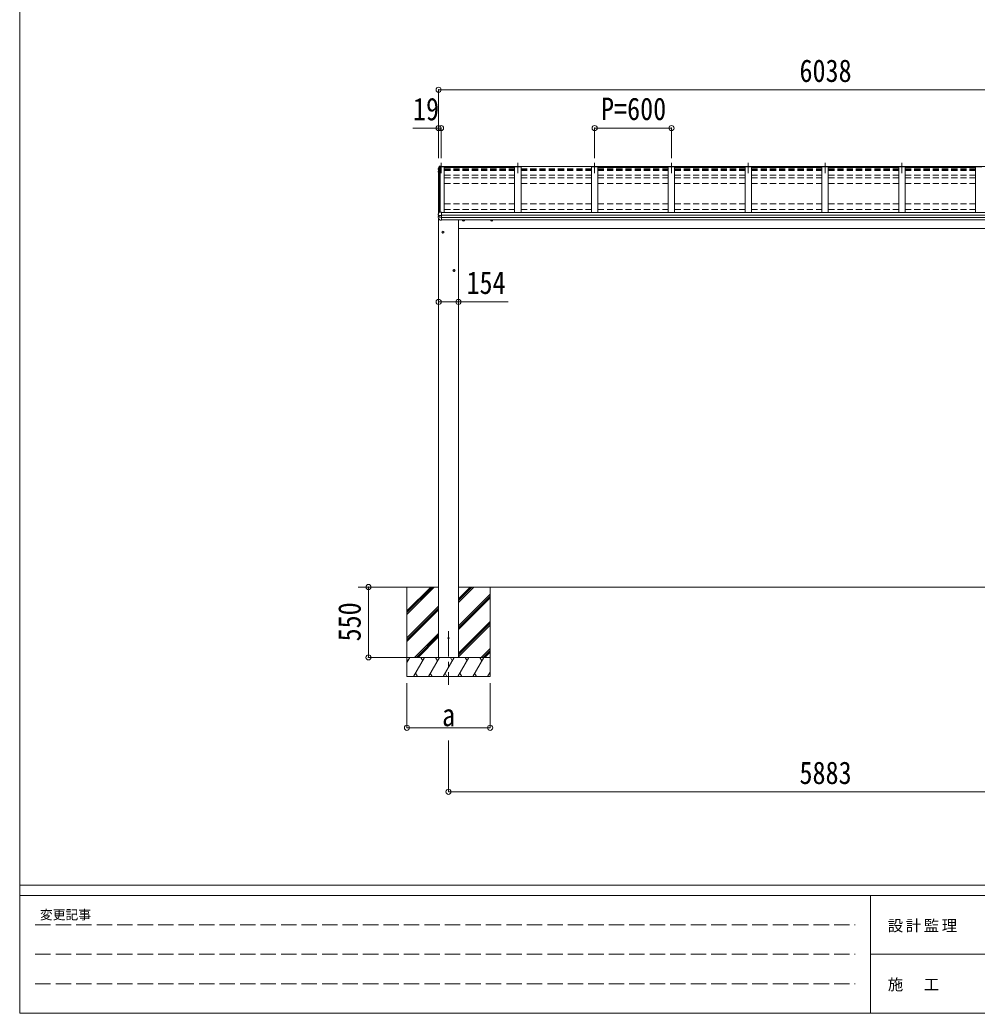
# Model space of a CAD drawing. Units: millimetres at full size, sheet at 1:40; some dimension numbers follow another scale. Extents: x -11243 to 11243, y -7760 to 7760.
# Drawn here: x -11243 to -3766, y -7760 to 0 of the extents above; entities that cross this region are included whole.
import ezdxf
from ezdxf.enums import TextEntityAlignment as Align

# ---------------------------------------------------------------- set-up
doc = ezdxf.new("R2010")
doc.units = ezdxf.units.MM
doc.header["$LTSCALE"] = 40
doc.header["$PDMODE"] = 32
doc.header["$PDSIZE"] = 40
for name, pattern in [('CHAIN1', [8, 5, -1, 1, -1]), ('DASHED1', [1.8, 1.2, -0.6]), ('DASHED3', [4, 3, -1])]:
    doc.linetypes.add(name, pattern=pattern)
for name, color, linetype, lineweight in [('0-0_0', 7, 'Continuous', 9), ('0-1_本体', 5, 'CHAIN1', 9), ('0-3_ELV2', 4, 'Continuous', 9), ('0-6_OTH_LINE', 6, 'Continuous', 9), ('F-0_240', 7, 'Continuous', 9)]:
    doc.layers.add(name, color=color, linetype=linetype, lineweight=lineweight)
doc.styles.add('ＭＳ ゴシック', font='')
doc.styles.get('ＭＳ ゴシック').set_extended_font_data('MS Gothic')

msp = doc.modelspace()

# ---------------------------------------------------------------- linework, layer by layer
at = {"layer": '0-0_0'}
for p, q in [((-7971.75, -4430.86), (-8601.37, -4430.86)), ((-8219.75, -4430.86), (-8219.75, -5130.86)), ((-8219.75, -4616.84), (-8033.77, -4430.86)), ((-8219.75, -4630.98), (-8019.63, -4430.86)), ((-8219.75, -4645.12), (-8005.49, -4430.86)), ((-8219.75, -4432.99), (-8217.62, -4430.86)), ((-2088.75, -4430.86), (-7817.75, -4430.86)), ((-7817.75, -4551.49), (-7697.12, -4430.86)), ((-7817.75, -4537.35), (-7711.26, -4430.86)), ((-7817.75, -4523.21), (-7725.4, -4430.86)), ((-7817.75, -4735.34), (-7569.75, -4487.34)), ((-7569.75, -4430.86), (-7569.75, -5130.86)), ((-7817.75, -4749.48), (-7569.75, -4501.48)), ((-7817.75, -4763.62), (-7569.75, -4515.62)), ((-8219.75, -4828.97), (-7971.75, -4580.97)), ((-8219.75, -4843.11), (-7971.75, -4595.11)), ((-8219.75, -4857.25), (-7971.75, -4609.25)), ((-7817.75, -4947.47), (-7569.75, -4699.47)), ((-7817.75, -4961.61), (-7569.75, -4713.61)), ((-7817.75, -4975.75), (-7569.75, -4727.75)), ((-8159.51, -4980.86), (-7971.75, -4793.1)), ((-8145.37, -4980.86), (-7971.75, -4807.24)), ((-8131.23, -4980.86), (-7971.75, -4821.39)), ((-7639.01, -4980.86), (-7569.75, -4911.6)), ((-7624.87, -4980.86), (-7569.75, -4925.74)), ((-7610.73, -4980.86), (-7569.75, -4939.88)), ((-7569.75, -4980.86), (-8219.75, -4980.86)), ((-8219.75, -5020.95), (-8196.6, -4980.86)), ((-8211.6, -5006.84), (-8219.75, -4992.73)), ((-8167.74, -5130.86), (-8081.13, -4980.86)), ((-8096.13, -5006.84), (-8111.14, -4980.86)), ((-8052.27, -5130.86), (-7965.66, -4980.86)), ((-7980.66, -5006.84), (-7995.67, -4980.86)), ((-7936.8, -5130.86), (-7850.19, -4980.86)), ((-7865.19, -5006.84), (-7880.2, -4980.86)), ((-7821.33, -5130.86), (-7734.72, -4980.86)), ((-7749.72, -5006.84), (-7764.72, -4980.86)), ((-7705.86, -5130.86), (-7619.25, -4980.86)), ((-7649.25, -4980.86), (-7634.25, -5006.84)), ((-8152.74, -5104.88), (-8137.74, -5130.86)), ((-8037.27, -5104.88), (-8022.27, -5130.86)), ((-7921.8, -5104.88), (-7906.8, -5130.86)), ((-7806.33, -5104.88), (-7791.33, -5130.86)), ((-7690.86, -5104.88), (-7675.86, -5130.86)), ((-7590.39, -5130.86), (-7569.75, -5095.12)), ((-7575.39, -5104.88), (-7569.75, -5114.64)), ((-8219.75, -5130.86), (-7569.75, -5130.86))]:
    msp.add_line(p, q, dxfattribs=at)
at = {"layer": '0-0_0', "linetype": 'DASHED1'}
msp.add_line((-7971.75, -4980.86), (-7817.75, -4980.86), dxfattribs=at)
at = {"layer": '0-1_本体'}
for p, q in [((-7953.25, -1117.87), (-7953.25, -1197.13)), ((-7353.25, -1117.87), (-7353.25, -1197.13)), ((-6753.25, -1117.87), (-6753.25, -1197.13)), ((-6153.25, -1117.87), (-6153.25, -1197.13)), ((-5553.25, -1117.87), (-5553.25, -1197.13)), ((-4953.25, -1117.87), (-4953.25, -1197.13)), ((-4353.25, -1117.87), (-4353.25, -1197.13)), ((-7894.75, -4774.91), (-7894.75, -5195.99))]:
    msp.add_line(p, q, dxfattribs=at)
at = {"layer": '0-3_ELV2'}
for p, q in [((-7972.25, -1167.59), (-7965.13, -1149.04)), ((-7965.43, -1148.88), (-7964.23, -1148.82)), ((-7965.25, -1149.36), (-7965.25, -1497.35)), ((-7965.13, -1149.04), (-7928.25, -1149.04)), ((-7964.08, -1148.6), (-7964.45, -1146.13)), ((-7964.23, -1148.82), (-7964.45, -1147.33)), ((-7950.25, -1142.9), (-7964.41, -1143.67)), ((-7953.25, -1148), (-7964.08, -1148.6)), ((-7964.08, -1148.6), (-7964.08, -1149.03)), ((-7964.08, -1148.99), (-7953.25, -1148.99)), ((-7959.55, -1502.72), (-7959.55, -1149.04)), ((-7953.25, -1145.76), (-7953.25, -1148.99)), ((-7953.25, -1145.76), (-7950.25, -1145.76)), ((-7950.25, -1145.76), (-7950.25, -1142.9)), ((-7928.25, -1149.04), (-7928.25, -1505.3)), ((-7928.25, -1154.44), (-7378.25, -1154.44)), ((-7328.25, -1149.04), (-7378.25, -1149.04)), ((-7378.25, -1149.04), (-7378.25, -1505.3)), ((-7328.25, -1149.04), (-7328.25, -1505.3)), ((-6728.25, -1149.04), (-6778.25, -1149.04)), ((-6778.25, -1149.04), (-6778.25, -1505.3)), ((-6728.25, -1149.04), (-6728.25, -1505.3)), ((-6728.25, -1154.44), (-6178.25, -1154.44)), ((-6128.25, -1149.04), (-6178.25, -1149.04)), ((-6178.25, -1149.04), (-6178.25, -1505.3)), ((-6128.25, -1149.04), (-6128.25, -1505.3)), ((-6128.25, -1154.44), (-5578.25, -1154.44)), ((-5528.25, -1149.04), (-5578.25, -1149.04)), ((-5578.25, -1149.04), (-5578.25, -1505.3)), ((-5528.25, -1149.04), (-5528.25, -1505.3)), ((-5528.25, -1154.44), (-4978.25, -1154.44)), ((-4928.25, -1149.04), (-4978.25, -1149.04)), ((-4978.25, -1149.04), (-4978.25, -1505.3)), ((-4928.25, -1149.04), (-4928.25, -1505.3)), ((-4928.25, -1154.44), (-4378.25, -1154.44)), ((-4328.25, -1149.04), (-4378.25, -1149.04)), ((-4378.25, -1149.04), (-4378.25, -1505.3)), ((-4328.25, -1149.04), (-4328.25, -1505.3)), ((-4328.25, -1154.44), (-3778.25, -1154.44)), ((-3728.25, -1149.04), (-3778.25, -1149.04)), ((-3778.25, -1149.04), (-3778.25, -1505.3)), ((-7975.13, -1183.87), (-7975.13, -1187.92)), ((-7975.09, -1183.54), (-7975.09, -1183.6)), ((-7974.73, -1164.93), (-7974.73, -1168.95)), ((-7972.25, -1186.29), (-7974.08, -1186.65)), ((-7973.67, -1170.22), (-7972.25, -1170.49)), ((-7972.25, -1182.28), (-7973.39, -1182.42)), ((-7973.11, -1187.98), (-7972.25, -1187.82)), ((-7972.25, -1168.62), (-7972.82, -1168.51)), ((-7972.25, -1168.97), (-7972.82, -1168.86)), ((-7972.25, -1167.59), (-7972.25, -1511.87)), ((-7975.3, -1544.21), (-7975.3, -1537.68)), ((-7974.83, -1525.66), (-7974.83, -1519.15)), ((-7967.25, -1535.3), (-7974.49, -1536.71)), ((-7973.96, -1526.65), (-7974.02, -1526.64)), ((-7973.96, -1526.65), (-7973.95, -1526.65)), ((-7966.7, -1527.59), (-7973.08, -1526.79)), ((-7972.25, -1526.9), (-7972.25, -1536.27)), ((-7971.75, -1550.37), (-7971.75, -4980.86)), ((-7967.25, -1527.52), (-7967.25, -1541.31)), ((-7950.25, -1527.58), (-7965.05, -1527.68)), ((-7950.25, -1541.44), (-7965.05, -1541.24)), ((-7950.25, -1565.75), (-7950.25, -1502.27)), ((-7950.25, -1505.3), (-1956.25, -1505.3)), ((-7950.25, -1524.83), (-1956.25, -1524.83)), ((-7950.25, -1525.73), (-1956.25, -1525.73)), ((-7950.25, -1542.96), (-1956.25, -1542.96)), ((-7950.25, -1544.93), (-1956.25, -1544.93)), ((-7962.63, -1564.65), (-7962.62, -1564.67)), ((-7950.25, -1565.75), (-7961.84, -1565.12)), ((-7950.25, -1562.95), (-1956.25, -1562.95)), ((-7817.75, -1562.95), (-7817.75, -4980.86)), ((-7817.75, -1630.86), (-2088.75, -1630.86))]:
    msp.add_line(p, q, dxfattribs=at)
at = {"layer": '0-3_ELV2', "linetype": 'DASHED1'}
for p, q in [((-7928.25, -1164.56), (-7378.25, -1164.56)), ((-7928.25, -1169.4), (-7378.25, -1169.4)), ((-7928.25, -1170.94), (-7378.25, -1170.94)), ((-7928.25, -1172.9), (-7378.25, -1172.9)), ((-7928.25, -1176.67), (-7378.25, -1176.67)), ((-7928.25, -1213.98), (-7378.25, -1213.98)), ((-7928.25, -1235.13), (-7378.25, -1235.13)), ((-7328.25, -1164.56), (-6778.25, -1164.56)), ((-7328.25, -1169.4), (-6778.25, -1169.4)), ((-7328.25, -1170.94), (-6778.25, -1170.94)), ((-7328.25, -1172.9), (-6778.25, -1172.9)), ((-7328.25, -1176.67), (-6778.25, -1176.67)), ((-7328.25, -1213.98), (-6778.25, -1213.98)), ((-7328.25, -1235.13), (-6778.25, -1235.13)), ((-6728.25, -1164.56), (-6178.25, -1164.56)), ((-6728.25, -1169.4), (-6178.25, -1169.4)), ((-6728.25, -1170.94), (-6178.25, -1170.94)), ((-6728.25, -1172.9), (-6178.25, -1172.9)), ((-6728.25, -1176.67), (-6178.25, -1176.67)), ((-6728.25, -1213.98), (-6178.25, -1213.98)), ((-6728.25, -1235.13), (-6178.25, -1235.13)), ((-6128.25, -1164.56), (-5578.25, -1164.56)), ((-6128.25, -1169.4), (-5578.25, -1169.4)), ((-6128.25, -1170.94), (-5578.25, -1170.94)), ((-6128.25, -1172.9), (-5578.25, -1172.9)), ((-6128.25, -1176.67), (-5578.25, -1176.67)), ((-6128.25, -1213.98), (-5578.25, -1213.98)), ((-6128.25, -1235.13), (-5578.25, -1235.13)), ((-5528.25, -1164.56), (-4978.25, -1164.56)), ((-5528.25, -1169.4), (-4978.25, -1169.4)), ((-5528.25, -1170.94), (-4978.25, -1170.94)), ((-5528.25, -1172.9), (-4978.25, -1172.9)), ((-5528.25, -1176.67), (-4978.25, -1176.67)), ((-5528.25, -1213.98), (-4978.25, -1213.98)), ((-5528.25, -1235.13), (-4978.25, -1235.13)), ((-4928.25, -1164.56), (-4378.25, -1164.56)), ((-4928.25, -1169.4), (-4378.25, -1169.4)), ((-4928.25, -1170.94), (-4378.25, -1170.94)), ((-4928.25, -1172.9), (-4378.25, -1172.9)), ((-4928.25, -1176.67), (-4378.25, -1176.67)), ((-4928.25, -1213.98), (-4378.25, -1213.98)), ((-4928.25, -1235.13), (-4378.25, -1235.13)), ((-4328.25, -1164.56), (-3778.25, -1164.56)), ((-4328.25, -1169.4), (-3778.25, -1169.4)), ((-4328.25, -1170.94), (-3778.25, -1170.94)), ((-4328.25, -1172.9), (-3778.25, -1172.9)), ((-4328.25, -1176.67), (-3778.25, -1176.67)), ((-4328.25, -1213.98), (-3778.25, -1213.98)), ((-4328.25, -1235.13), (-3778.25, -1235.13)), ((-7928.25, -1277.65), (-7378.25, -1277.65)), ((-7328.25, -1277.65), (-6778.25, -1277.65)), ((-6728.25, -1277.65), (-6178.25, -1277.65)), ((-6128.25, -1277.65), (-5578.25, -1277.65)), ((-5528.25, -1277.65), (-4978.25, -1277.65)), ((-4928.25, -1277.65), (-4378.25, -1277.65)), ((-4328.25, -1277.65), (-3778.25, -1277.65)), ((-7928.25, -1437.92), (-7378.25, -1437.92)), ((-7328.25, -1437.92), (-6778.25, -1437.92)), ((-6728.25, -1437.92), (-6178.25, -1437.92)), ((-6128.25, -1437.92), (-5578.25, -1437.92)), ((-5528.25, -1437.92), (-4978.25, -1437.92)), ((-4928.25, -1437.92), (-4378.25, -1437.92)), ((-4328.25, -1437.92), (-3778.25, -1437.92)), ((-7928.25, -1480.44), (-7378.25, -1480.44)), ((-7328.25, -1480.44), (-6778.25, -1480.44)), ((-6728.25, -1480.44), (-6178.25, -1480.44)), ((-6128.25, -1480.44), (-5578.25, -1480.44)), ((-5528.25, -1480.44), (-4978.25, -1480.44)), ((-4928.25, -1480.44), (-4378.25, -1480.44)), ((-4328.25, -1480.44), (-3778.25, -1480.44))]:
    msp.add_line(p, q, dxfattribs=at)
at = {"layer": '0-3_ELV2'}
for points in [[(-7967.06, -1144.88), (-7971.3, -1155.49), (-7974.65, -1164.44), (-7974.71, -1164.71), (-7974.72, -1164.77)], [(-7967.06, -1148.45), (-7968.06, -1150.94), (-7969.04, -1153.44), (-7970.01, -1155.94), (-7970.96, -1158.44), (-7971.91, -1160.95), (-7972.84, -1163.47), (-7973.75, -1165.99), (-7974.65, -1168.51)], [(-7950.25, -1145.33), (-7964.45, -1146.13), (-7964.45, -1147.33), (-7965.57, -1147.39)], [(-7964.15, -1149.03), (-7964.23, -1148.47), (-7964.23, -1148.82)], [(-7953.25, -1149.04), (-7953.25, -1145.76), (-1953.25, -1145.76)], [(-7975.09, -1183.56), (-7975.12, -1183.73), (-7975.13, -1183.87)], [(-7974.96, -1188.56), (-7973.49, -1191.11), (-7972.25, -1193.23)], [(-7974.72, -1164.77), (-7974.73, -1164.88), (-7974.73, -1164.93)], [(-7974.77, -1518.82), (-7974.82, -1519.03), (-7974.83, -1519.15)], [(-7966.89, -1498.02), (-7967.93, -1500.6), (-7968.95, -1503.18), (-7969.95, -1505.78), (-7970.95, -1508.38), (-7971.92, -1510.98), (-7972.89, -1513.59), (-7973.83, -1516.2), (-7974.77, -1518.82)], [(-7971.48, -1526.88), (-7972.71, -1526.83), (-7973.95, -1526.65)], [(-7966.7, -1527.59), (-7966.45, -1527.61), (-7966.3, -1527.63)], [(-7950.25, -1502.27), (-7964.25, -1502.95), (-7964.25, -1497.3), (-7966.02, -1497.39)], [(-7777.25, -1570.65), (-7783.75, -1566.9), (-7783.75, -1562.95)], [(-7777.25, -1570.65), (-7770.75, -1566.9), (-7770.75, -1562.95)], [(-7557.26, -1570.65), (-7563.76, -1566.9), (-7563.76, -1562.95)], [(-7557.26, -1570.65), (-7550.76, -1566.9), (-7550.76, -1562.95)], [(-7938.75, -1665.65), (-7945.25, -1661.9), (-7945.25, -1654.4), (-7938.75, -1650.64)], [(-7938.75, -1665.65), (-7932.25, -1661.9), (-7932.25, -1654.4), (-7938.75, -1650.64)], [(-7851.75, -1965.65), (-7858.25, -1961.9), (-7858.25, -1954.4), (-7851.75, -1950.64)], [(-7851.75, -1965.65), (-7845.25, -1961.9), (-7845.25, -1954.4), (-7851.75, -1950.64)]]:
    msp.add_lwpolyline(points, dxfattribs=at)
for centre, radius in [((-7938.75, -1658.15), 8.5), ((-7938.75, -1658.15), 7.7), ((-7938.75, -1658.15), 6.5), ((-7851.75, -1958.15), 8.5), ((-7851.75, -1958.15), 7.7), ((-7851.75, -1958.15), 6.5), ((-7894.75, -4830.86), 5)]:
    msp.add_circle(centre, radius, dxfattribs=at)
for centre, radius, start, end in [((-7503.32, -1335.44), 498.52, 158.04646, 160.43093), ((-7965.48, -1149.09), 1.7, 92.9577, 157.99775), ((-7964.83, -1146.26), 2.62, 80.76, 148.16555), ((-7965.41, -1149.18), 0.3, 92.95769, 158.00506), ((-7973.83, -1187.92), 1.3, 100.8784, 209.72862), ((-7973.83, -1183.83), 1.3, 99.76805, 169.97457), ((-7973.43, -1168.95), 1.3, 160.55137, 259.11062), ((-7973.38, -1184.75), 2.32, 92.65141, 119.69627), ((-7973.05, -1188.28), 0.299, 100.87832, 209.80871), ((-7540.49, -939.66), 499.04, 209.85327, 210.09589), ((-7540.49, -940.01), 499.04, 209.85327, 210.09589), ((-7972.76, -1168.57), 0.299, 160.48478, 259.11069), ((-7972.76, -1168.22), 0.3, 212.93591, 259.04607), ((-7974.3, -1537.69), 0.998, 100.914, 179.94879), ((-7974.3, -1544.21), 1, 180, 210.67851), ((-7580.35, -1310.51), 459.05, 210.67556, 213.61643), ((-7973.83, -1525.66), 1, 180, 258.54639), ((-7967.59, -1524.96), 16.37, 271.41275, 274.51688), ((-7965.96, -1498.39), 1, 92.95955, 157.94622), ((-7961.79, -1564.12), 1, 213.61937, 266.89265), ((-7777.25, -1563.15), 8.5, 178.68482, 1.31518), ((-7777.25, -1563.15), 7.7, 178.54815, 1.45185), ((-7777.25, -1563.15), 6.5, 178.27991, 1.72009), ((-7557.26, -1563.15), 8.5, 178.68472, 1.31528), ((-7557.26, -1563.15), 7.7, 178.54804, 1.45196), ((-7557.26, -1563.15), 6.5, 178.27976, 1.72024)]:
    msp.add_arc(centre, radius, start, end, dxfattribs=at)
for centre, major_axis, ratio, start_param, end_param in [((-7966.25, -1541.12), (1, 0.195), 0.067217, 3.1284981, 3.4826308), ((-7966.41, -1520.07), (9.96, -2.12), 0.734427, 4.8771941, 5.0024979), ((-7966.41, -1548.84), (9.97, 1.96), 0.736539, 1.29146, 1.4167637)]:
    msp.add_ellipse(centre, major_axis=major_axis, ratio=ratio, start_param=start_param, end_param=end_param, dxfattribs=at)
at = {"layer": '0-6_OTH_LINE'}
for p, q in [((-7972.25, -545.76), (-7972.25, -1081.23)), ((-7972.25, -545.76), (-1934.25, -545.76)), ((-7972.25, -845.76), (-8172.47, -845.76)), ((-7972.25, -845.76), (-7972.25, -1081.23)), ((-7953.25, -845.76), (-7972.25, -845.76)), ((-7953.25, -845.76), (-7953.25, -1081.23)), ((-6753.25, -845.76), (-6753.25, -1081.23)), ((-6753.25, -845.76), (-6153.25, -845.76)), ((-6153.25, -845.76), (-6153.25, -1081.23)), ((-7971.75, -2203.55), (-7817.75, -2203.55)), ((-8519.75, -4430.86), (-8220.75, -4430.86)), ((-8519.75, -4980.86), (-8519.75, -4430.86)), ((-8519.75, -4980.86), (-8220.75, -4980.86)), ((-8219.75, -5530.84), (-8219.75, -5180.86)), ((-7569.75, -5530.84), (-7569.75, -5180.86)), ((-8219.75, -5530.84), (-7569.75, -5530.84)), ((-7894.75, -6030.86), (-7894.75, -5630.86)), ((-7894.75, -6030.86), (-2011.75, -6030.86))]:
    msp.add_line(p, q, dxfattribs=at)
at = {"layer": '0-6_OTH_LINE', "lineweight": 18}
msp.add_line((-7817.75, -2203.55), (-7428.55, -2203.55), dxfattribs=at)
at = {"layer": '0-6_OTH_LINE'}
for p in [(-7972.25, -545.76), (-7972.25, -845.76), (-7953.25, -845.76), (-6753.25, -845.76), (-6153.25, -845.76), (-7971.75, -2203.55), (-7817.75, -2203.55), (-8519.75, -4430.86), (-8519.75, -4980.86), (-8219.75, -5530.84), (-7569.75, -5530.84), (-7894.75, -6030.86)]:
    msp.add_point(p, dxfattribs=at)
at = {"layer": 'F-0_240', "color": 5}
for p, q in [((-11242.74, 7760), (-11242.74, -7760)), ((-11242.74, -6760), (10677.26, -6760)), ((-11242.74, -6840), (7121.58, -6840)), ((-4598.42, -6840), (-4598.42, -7760)), ((-4598.42, -7300), (3601.58, -7300)), ((-11242.74, -7760), (10677.26, -7760))]:
    msp.add_line(p, q, dxfattribs=at)
at = {"layer": 'F-0_240', "color": 4, "linetype": 'DASHED3'}
for p, q in [((-11122.75, -7070), (-4718.42, -7070)), ((-11122.75, -7300), (-4718.42, -7300)), ((-11122.75, -7530), (-4718.42, -7530))]:
    msp.add_line(p, q, dxfattribs=at)

# ---------------------------------------------------------------- texts
at = {"layer": '0-6_OTH_LINE', "color": 7, "style": 'ＭＳ ゴシック', "width": 0.85}
for s, p in [('6038', (-5153.25, -537.76)), ('19', (-8172.15, -837.35)), ('P=600', (-6703.25, -835.76)), ('154', (-7754.25, -2194.12)), ('a', (-7944.75, -5570.84)), ('5883', (-5153.25, -6022.86))]:
    msp.add_text(s, height=176, dxfattribs=at).set_placement(p, align=Align.BOTTOM_LEFT)
msp.add_text('550', height=176, rotation=90, dxfattribs=at).set_placement((-8527.75, -4855.86), align=Align.BOTTOM_LEFT)
at = {"layer": 'F-0_240', "style": 'ＭＳ ゴシック'}
msp.add_text('変更記事', height=73.31, dxfattribs=at).set_placement((-11086.44, -7050), align=Align.BOTTOM_LEFT)
at = {"layer": 'F-0_240', "char_height": 87.98, "attachment_point": 7, "style": 'ＭＳ ゴシック'}
for s, insert in [('\\T1.17;設計監理', (-4463.32, -7130)), ('\\T1.17;施\u3000工', (-4463.32, -7590))]:
    msp.add_mtext(s, dxfattribs=dict(at, insert=insert))

doc.saveas('drawing.dxf')
